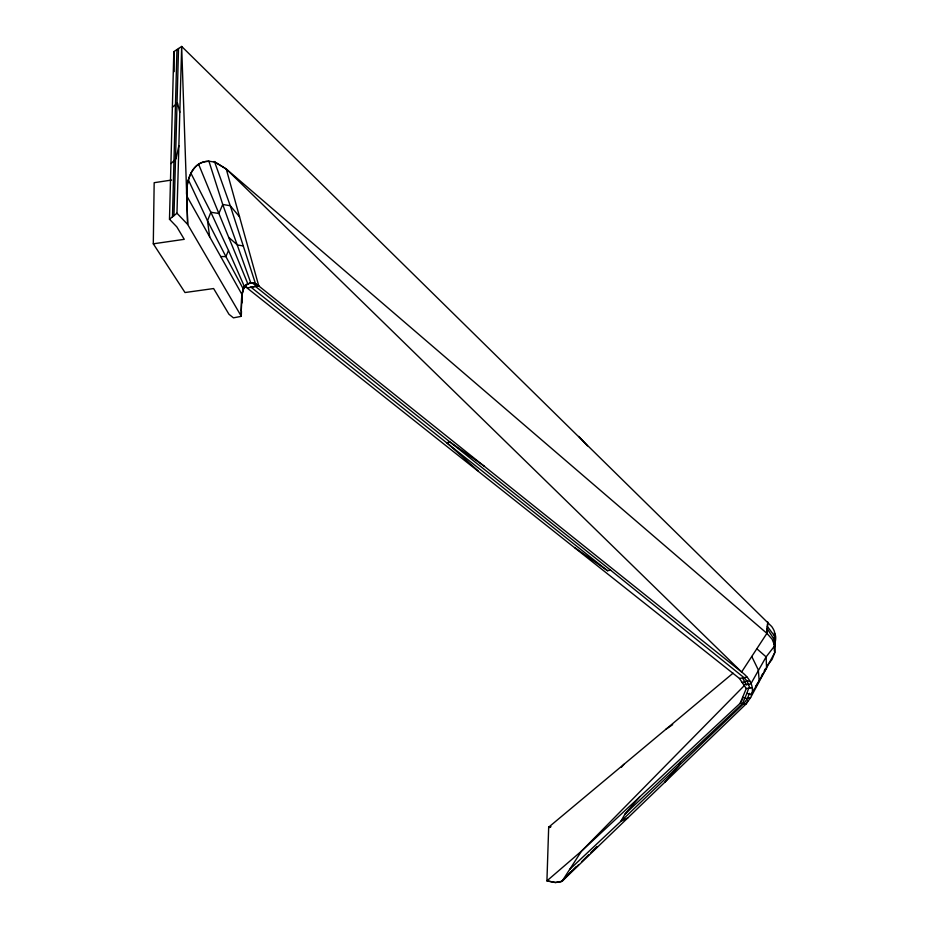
<?xml version="1.0" encoding="UTF-8"?>
<svg xmlns="http://www.w3.org/2000/svg" width="929" height="929" viewBox="0 0 929 929"><rect width="100%" height="100%" fill="white"/><g stroke="black" fill="none" stroke-linecap="round" stroke-linejoin="round"><path stroke-width="1.39" d="M767.842 664.827L772.057 659.439L774.774 652.588L774.414 631.441A73.077 33.723 5.2 0 0 771.732 626.564L181.666 46.45L173.816 51.652L169.484 219.244L176.835 226.885L184.256 239.322L153.297 243.816L154.168 182.699L171.633 180.052M774.333 651.043L774.612 636.179L767.4 626.483L767.563 624.195M178.519 48.54L173.967 215.644M172.469 216.84L176.951 49.574M186.624 192.57L187.681 224.458L176.963 213.229L181.666 46.45L186.624 192.57A41.782 24.758 71.6 0 0 186.741 195.845L187.681 224.458L241.052 315.86M240.936 316.057L242.155 294.83L186.729 195.845C185.695 181.759 191.908 161.112 208.967 161.228M733.074 673.165L548.679 827.182L546.926 880.866L555.31 882.504L562.057 881.238L746.068 703.973L750.597 697.633L774.774 652.588L774.403 639.826L767.238 628.77M548.667 827.867L549.887 826.845M241.308 315.442L241.47 311.308M241.807 303.063L241.981 298.941M241.075 310.681C241.854 302.924 239.38 282.73 252.467 283.031A20.693 12.704 72.1 0 1 257.275 284.762L741.609 671.992C748.472 677.067 754.36 685.451 751.851 694.346L746.858 693.417L742.526 703.555L625.054 814.013L620.735 821.457L569.698 869.416M743.572 684.534L748.925 684.487L751.085 683.407L766.123 656.884L774.798 645.701L772.092 639.187L766.901 633.357L226.246 168.997C208.7 158.429 211.243 159.614 226.246 168.997L741.609 671.992L766.901 633.357L767.737 621.907M766.901 633.357L767.4 626.483M774.519 647.199L774.891 642.845A73.077 33.723 5.2 0 0 775.634 636.4L774.983 633.09M243.352 288.118L242.155 294.83C242.306 289.662 245.128 283.635 250.83 282.997A20.635 12.692 72.3 0 1 255.545 283.879L258.726 285.784L249.959 287.433M178.867 145.667L176.034 158.766L171.006 163.585M746.858 693.417L748.681 688.192M680.516 761.664L678.948 765.914L664.641 782.404M774.287 644.389L774.891 642.845M749.482 693.324L747.415 698.608L743.711 703.694L620.735 821.457L628.109 817.601M247.625 283.693L244.594 286.004L739.472 678.472L746.277 688.54L740.169 703.276L581.508 851.115L546.926 880.855L555.496 882.515L560.965 881.876L578.5 864.876M190.898 173.224L210.871 212.265L228.511 250.505L225.886 256.567L243.363 289.14M747.868 700.698L746.068 703.973L740.169 703.276L742.643 698.956M750.969 695.066L754.453 688.714M755.858 686.171L766.564 668.137L766.123 656.884L756.821 648.756M761.432 676.022L762.825 673.49M764.207 670.959L765.601 668.427M153.297 243.816L185.01 292.53L213.612 288.547L228.964 314.269L233.434 317.846L240.681 316.464L241.18 315.651M755.138 687.611L759.214 680.992L758.296 669.902L751.77 656.489M576.212 866.745L562.057 881.238L581.508 851.115L744.466 685.428M625.054 814.013L639.57 797.012M621.315 767.354L623.998 764.265M562.057 881.238L571.962 870.821M581.589 861.81L588.789 854.657M590.844 852.601L597.01 846.47M172.422 107.23L177.555 103.084L179.808 112.316M169.484 219.244L176.963 213.229M665.849 729.311L672.677 724.655M742.213 682.525L747.021 681.015L750.063 681.294M186.729 195.845A48.633 28.776 71.7 0 1 198.562 164.131C203.416 161.077 209.315 160.671 214.738 162.273L230.264 205.727L255.545 283.868M750.597 697.633L747.415 698.608L742.596 697.424M549.968 827.042L548.691 827.263L550.734 826.705M548.691 827.228L550.781 826.798M249.599 283.194L250.83 282.997L222.728 204.473L208.932 161.24M244.455 286.004L247.764 287.862L257.623 285.993M247.764 287.851L248.856 287.642M574.633 547.529L607.554 570.731L610.585 570.174L744.048 677.671L747.021 681.015L749.877 688.017M739.472 678.472L747.113 677.136M746.277 688.54L752.281 687.681M220.73 256.567L225.886 256.567L207.515 220.8L188.39 179.924M243.003 245.871L237.452 244.966L228.731 237.406M243.595 286.771L244.385 287.166M484.45 466.323L450.054 442.076L255.429 286.411M252.467 283.031L256.532 286.202M251.051 287.235L607.554 570.731M610.585 570.174L450.054 442.076L446.744 442.692L478.11 470.84M578.802 436.398L587.5 445.862M239.554 216.852L230.264 205.727L222.728 204.473L218.872 213.473L210.871 212.265L207.515 220.8L209.652 236.779M746.475 684.847L742.526 677.938M228.511 250.505L244.548 286.898M198.562 164.131L247.857 283.856M226.246 168.997L258.726 285.784M173.816 51.652L174.199 71.638"/></g></svg>
